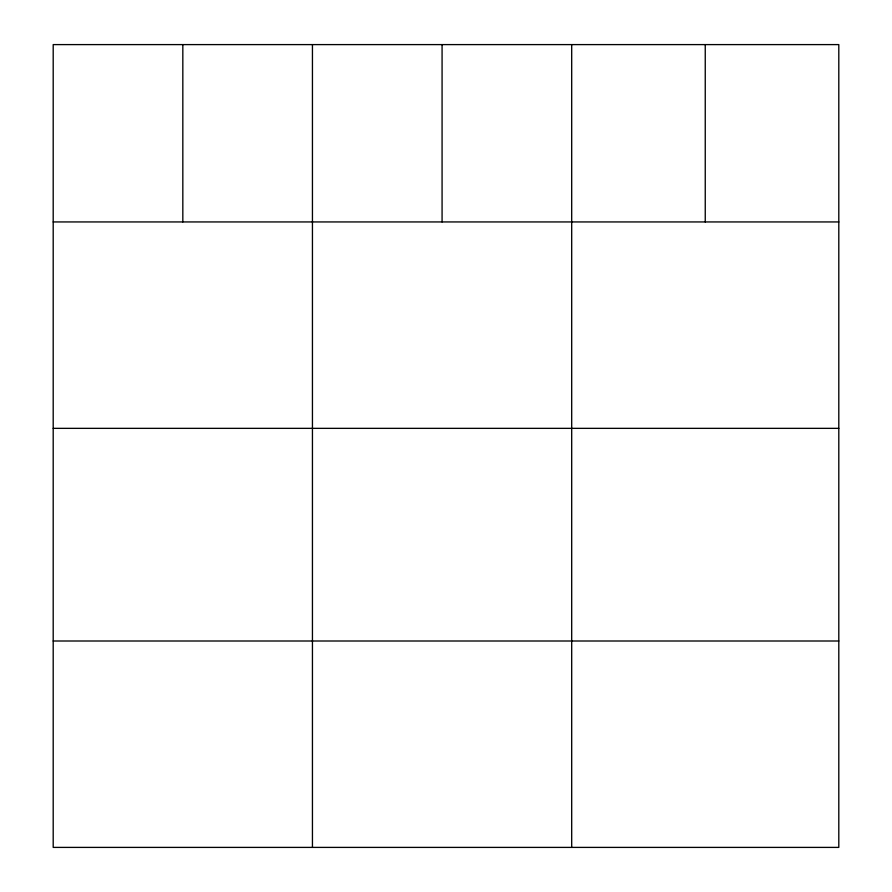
<?xml version="1.0" encoding="UTF-8"?>
<svg xmlns="http://www.w3.org/2000/svg" width="892" height="892" viewBox="0 0 892 892"><rect width="100%" height="100%" fill="white"/><g stroke="black" fill="none" stroke-linecap="round" stroke-linejoin="round"><path stroke-width="1.34" d="M838.803 221.941L838.803 847.4L53.197 847.4L53.197 44.6L838.803 44.6L838.803 221.941L53.197 221.941M53.197 428.35L838.803 428.35M53.197 641.002L838.803 641.002M705.249 44.6L705.249 221.941M571.694 44.6L571.694 847.4M442.075 44.6L442.075 221.941M312.445 44.6L312.445 847.4M182.827 44.6L182.827 221.941"/></g></svg>
